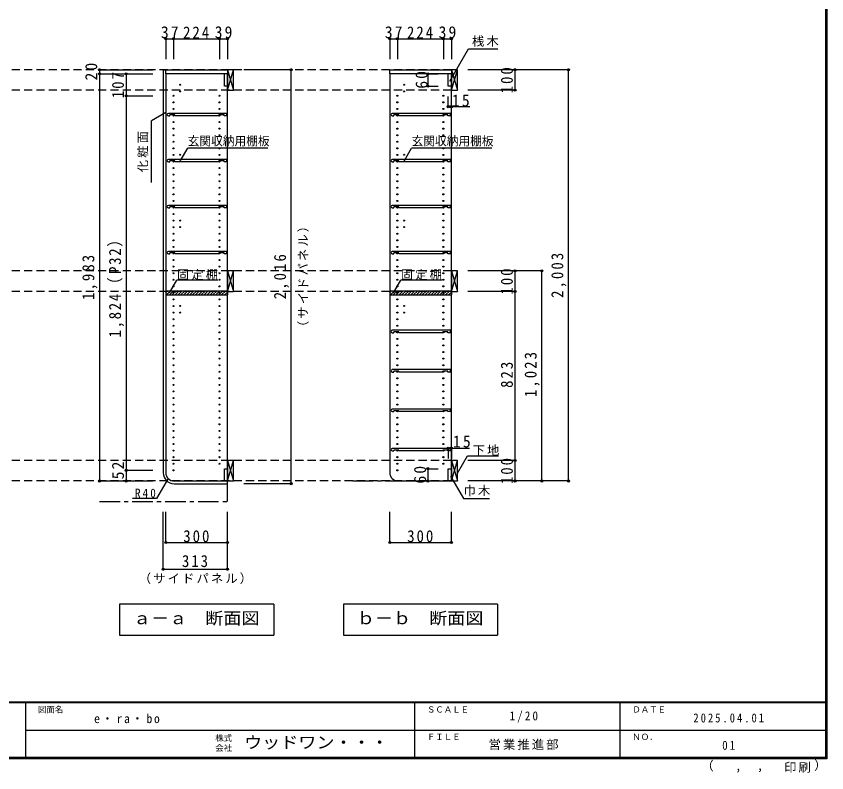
# Model space of a CAD drawing. Units: millimetres at full size, sheet at 1:20. Extents: x -3922 to 3878, y -2932 to 2722.
# Drawn here: x -68 to 3878, y -2932 to 752 of the extents above; entities that cross this region are included whole.
import ezdxf
from ezdxf.enums import TextEntityAlignment as Align

# ---------------------------------------------------------------- set-up
doc = ezdxf.new("R2010")
doc.units = ezdxf.units.MM
doc.header["$LTSCALE"] = 20
doc.header["$PDMODE"] = 32
doc.header["$PDSIZE"] = 10
doc.linetypes.add('CHAIN1', pattern=[8, 5, -1, 1, -1])
doc.linetypes.add('DASHED2', pattern=[3, 2, -1])
for name, color, linetype in [('0-2_本体', 2, 'Continuous'), ('0-3_固定棚', 3, 'Continuous'), ('0-4_可動棚', 3, 'Continuous'), ('0-5', 4, 'Continuous'), ('0-7_桟木・巾木', 2, 'Continuous'), ('0-8_引き出し', 7, 'Continuous'), ('0-A_文字', 7, 'Continuous'), ('0-B_寸法', 4, 'Continuous'), ('0-C_ハッチ', 4, 'Continuous'), ('F-1_枠', 6, 'Continuous'), ('F-A_文字', 7, 'Continuous')]:
    doc.layers.add(name, color=color, linetype=linetype)
doc.styles.add('ＭＳ ゴシック', font='')
doc.styles.get('ＭＳ ゴシック').set_extended_font_data('MS Gothic')

# ---------------------------------------------------------------- blocks, each defined once
blk = doc.blocks.new('玄関収納用棚')
at = {"layer": '0-4_可動棚', "color": 2}
for p, q in [((132.93, 8.05), (-149.57, 8.05)), ((-142.57, -3.95), (-142.57, 0.35)), ((-117.57, 0.35), (-142.57, 0.35)), ((-117.57, -3.95), (-117.57, 0.35)), ((96.43, -3.95), (96.43, 0.35)), ((134.43, -2.45), (134.43, 6.55)), ((-149.57, -3.95), (-142.57, -3.95)), ((96.43, -3.95), (-117.57, -3.95)), ((132.93, -3.95), (121.43, -3.95))]:
    blk.add_line(p, q, dxfattribs=at)
blk.add_lwpolyline([(121.43, -3.95), (121.43, 0.35), (96.43, 0.35)], dxfattribs=at)
for centre, radius, start, end in [((-149.57, 2.05), 6, 90, 180), ((-149.57, 2.05), 6, 180, 270), ((132.93, 6.55), 1.5, 0, 90), ((132.93, -2.45), 1.5, 270, 0)]:
    blk.add_arc(centre, radius, start, end, dxfattribs=at)

msp = doc.modelspace()

# ---------------------------------------------------------------- linework, layer by layer
at = {"layer": '0-2_本体'}
for p, q in [((647.47, 491.73), (960.47, 491.73)), ((660.47, 471.73), (660.47, 491.73)), ((960.47, 491.73), (960.47, 471.73)), ((1750.47, 471.73), (1750.47, 491.73)), ((960.47, 471.73), (660.47, 471.73)), ((2050.47, 471.73), (1750.47, 471.73))]:
    msp.add_line(p, q, dxfattribs=at)
msp.add_lwpolyline([(1750.47, 491.73), (2050.47, 491.73), (2050.47, 471.73)], dxfattribs=at)
at = {"layer": '0-3_固定棚', "color": 2}
for p, q in [((660.47, -585.27), (660.47, -605.27)), ((660.47, -585.27), (960.47, -585.27)), ((960.47, -585.27), (960.47, -605.27)), ((1750.47, -585.27), (1750.47, -605.27)), ((1750.47, -585.27), (2050.47, -585.27)), ((2050.47, -585.27), (2050.47, -605.27)), ((660.47, -605.27), (960.47, -605.27)), ((1750.47, -605.27), (2050.47, -605.27))]:
    msp.add_line(p, q, dxfattribs=at)
at = {"layer": '0-5', "color": 2}
for p, q in [((647.47, 491.73), (647.47, -1471.27)), ((700.47, -1524.27), (960.47, -1524.27)), ((960.47, -1524.27), (960.47, -1511.27))]:
    msp.add_line(p, q, dxfattribs=at)
at = {"layer": '0-5', "color": 3}
for p, q in [((960.47, 471.73), (660.47, 471.73)), ((660.47, 471.73), (660.47, -1471.27)), ((960.47, -1511.27), (960.47, 471.73)), ((1750.47, 471.73), (1750.47, -1471.27)), ((700.47, -1511.27), (960.47, -1511.27)), ((1790.47, -1511.27), (2050.47, -1511.27))]:
    msp.add_line(p, q, dxfattribs=at)
msp.add_lwpolyline([(2050.47, -1511.27), (2050.47, 471.73), (1750.47, 471.73)], dxfattribs=at)
at = {"layer": '0-5'}
for centre in [(730.47, 418.23), (1820.47, 418.23), (697.47, 364.73), (730.47, 386.23), (921.47, 364.73), (1787.47, 364.73), (1820.47, 386.23), (2011.47, 364.73), (697.47, 332.73), (921.47, 332.73), (1787.47, 332.73), (2011.47, 332.73), (697.47, 300.73), (921.47, 300.73), (1787.47, 300.73), (2011.47, 300.73), (697.47, 268.73), (697.47, 236.73), (921.47, 268.73), (921.47, 236.73), (1787.47, 268.73), (1787.47, 236.73), (2011.47, 268.73), (2011.47, 236.73), (697.47, 204.73), (921.47, 204.73), (1787.47, 204.73), (2011.47, 204.73), (697.47, 172.73), (921.47, 172.73), (1787.47, 172.73), (2011.47, 172.73), (697.47, 140.73), (921.47, 140.73), (1787.47, 140.73), (2011.47, 140.73), (697.47, 108.73), (697.47, 76.73), (730.47, 77.23), (921.47, 108.73), (921.47, 76.73), (1787.47, 108.73), (1787.47, 76.73), (1820.47, 77.23), (2011.47, 108.73), (2011.47, 76.73), (697.47, 44.73), (730.47, 45.23), (921.47, 44.73), (1787.47, 44.73), (1820.47, 45.23), (2011.47, 44.73), (697.47, 12.73), (921.47, 12.73), (1787.47, 12.73), (2011.47, 12.73), (697.47, -19.27), (921.47, -19.27), (1787.47, -19.27), (2011.47, -19.27), (697.47, -51.27), (921.47, -51.27), (1787.47, -51.27), (2011.47, -51.27), (697.47, -83.27), (697.47, -115.27), (921.47, -83.27), (921.47, -115.27), (1787.47, -83.27), (1787.47, -115.27), (2011.47, -83.27), (2011.47, -115.27), (697.47, -147.27), (921.47, -147.27), (1787.47, -147.27), (2011.47, -147.27), (697.47, -179.27), (921.47, -179.27), (1787.47, -179.27), (2011.47, -179.27), (697.47, -211.27), (921.47, -211.27), (1787.47, -211.27), (2011.47, -211.27), (697.47, -243.27), (697.47, -275.27), (730.47, -242.77), (730.47, -274.77), (921.47, -243.27), (921.47, -275.27), (1787.47, -243.27), (1787.47, -275.27), (1820.47, -242.77), (1820.47, -274.77), (2011.47, -243.27), (2011.47, -275.27), (697.47, -307.27), (921.47, -307.27), (1787.47, -307.27), (2011.47, -307.27), (697.47, -339.27), (921.47, -339.27), (1787.47, -339.27), (2011.47, -339.27), (697.47, -371.27), (921.47, -371.27), (1787.47, -371.27), (2011.47, -371.27), (697.47, -403.27), (697.47, -435.27), (921.47, -403.27), (921.47, -435.27), (1787.47, -403.27), (1787.47, -435.27), (2011.47, -403.27), (2011.47, -435.27), (697.47, -467.27), (921.47, -467.27), (1787.47, -467.27), (2011.47, -467.27), (697.47, -499.27), (921.47, -499.27), (1787.47, -499.27), (2011.47, -499.27), (697.47, -531.27), (921.47, -531.27), (1787.47, -531.27), (2011.47, -531.27), (697.47, -563.27), (921.47, -563.27), (1787.47, -563.27), (2011.47, -563.27), (697.47, -595.27), (697.47, -627.27), (921.47, -595.27), (921.47, -627.27), (1787.47, -595.27), (1787.47, -627.27), (2011.47, -595.27), (2011.47, -627.27), (697.47, -659.27), (730.47, -658.77), (921.47, -659.27), (1787.47, -659.27), (1820.47, -658.77), (2011.47, -659.27), (697.47, -691.27), (730.47, -690.77), (921.47, -691.27), (1787.47, -691.27), (1820.47, -690.77), (2011.47, -691.27), (697.47, -723.27), (921.47, -723.27), (1787.47, -723.27), (2011.47, -723.27), (697.47, -755.27), (697.47, -787.27), (921.47, -755.27), (921.47, -787.27), (1787.47, -755.27), (1787.47, -787.27), (2011.47, -755.27), (2011.47, -787.27), (697.47, -819.27), (921.47, -819.27), (1787.47, -819.27), (2011.47, -819.27), (697.47, -851.27), (921.47, -851.27), (1787.47, -851.27), (2011.47, -851.27), (697.47, -883.27), (921.47, -883.27), (1787.47, -883.27), (2011.47, -883.27), (697.47, -915.27), (697.47, -947.27), (921.47, -915.27), (921.47, -947.27), (1787.47, -915.27), (1787.47, -947.27), (2011.47, -915.27), (2011.47, -947.27), (697.47, -979.27), (921.47, -979.27), (1787.47, -979.27), (2011.47, -979.27), (697.47, -1011.27), (921.47, -1011.27), (1787.47, -1011.27), (2011.47, -1011.27), (697.47, -1043.27), (921.47, -1043.27), (1787.47, -1043.27), (2011.47, -1043.27), (697.47, -1075.27), (697.47, -1107.27), (921.47, -1075.27), (921.47, -1107.27), (1787.47, -1075.27), (1787.47, -1107.27), (2011.47, -1075.27), (2011.47, -1107.27), (697.47, -1139.27), (921.47, -1139.27), (1787.47, -1139.27), (2011.47, -1139.27), (697.47, -1171.27), (921.47, -1171.27), (1787.47, -1171.27), (2011.47, -1171.27), (697.47, -1203.27), (921.47, -1203.27), (1787.47, -1203.27), (2011.47, -1203.27), (697.47, -1235.27), (921.47, -1235.27), (1787.47, -1235.27), (2011.47, -1235.27), (697.47, -1267.27), (697.47, -1299.27), (921.47, -1267.27), (921.47, -1299.27), (1787.47, -1267.27), (1787.47, -1299.27), (2011.47, -1267.27), (2011.47, -1299.27), (697.47, -1331.27), (921.47, -1331.27), (1787.47, -1331.27), (2011.47, -1331.27), (697.47, -1363.27), (921.47, -1363.27), (1787.47, -1363.27), (2011.47, -1363.27), (697.47, -1395.27), (921.47, -1395.27), (1787.47, -1395.27), (2011.47, -1395.27), (697.47, -1427.27), (697.47, -1459.27), (921.47, -1427.27), (1787.47, -1427.27), (1787.47, -1459.27), (2011.47, -1427.27)]:
    msp.add_circle(centre, 2.5, dxfattribs=at)
at = {"layer": '0-5', "color": 2}
msp.add_arc((700.47, -1471.27), 53, 180, 270, dxfattribs=at)
at = {"layer": '0-5', "color": 3}
for centre in [(700.47, -1471.27), (1790.47, -1471.27)]:
    msp.add_arc(centre, 40, 180, 270, dxfattribs=at)
at = {"layer": '0-7_桟木・巾木'}
for p, q in [((960.47, 471.73), (945.47, 471.73)), ((945.47, 411.73), (945.47, 471.73)), ((960.47, 471.73), (960.47, 430.73)), ((2035.47, 411.73), (2035.47, 471.73)), ((2050.47, 471.73), (2035.47, 471.73)), ((2050.47, 471.73), (2050.47, 430.73)), ((2038.97, 411.73), (2035.47, 411.73)), ((2050.47, 411.73), (2038.97, 411.73)), ((945.47, -1451.27), (960.47, -1451.27)), ((960.47, -1451.27), (960.47, -1511.27)), ((2035.47, -1511.27), (2035.47, -1451.27)), ((2050.47, -1511.27), (2035.47, -1511.27))]:
    msp.add_line(p, q, dxfattribs=at)
for points in [[(960.47, 411.73), (948.97, 411.73), (945.47, 411.73)], [(960.47, -1511.27), (945.47, -1511.27), (945.47, -1451.27)], [(2035.47, -1451.27), (2050.47, -1451.27), (2050.47, -1511.27)]]:
    msp.add_lwpolyline(points, dxfattribs=at)
at = {"layer": '0-8_引き出し', "color": 3}
for p, q in [((960.47, 491.73), (960.47, 391.73)), ((990.47, 491.73), (960.47, 491.73)), ((990.47, 391.73), (990.47, 491.73)), ((960.47, 391.73), (990.47, 391.73)), ((960.47, -1411.27), (960.47, -1511.27)), ((990.47, -1411.27), (960.47, -1411.27)), ((990.47, -1511.27), (990.47, -1411.27)), ((960.47, -1511.27), (990.47, -1511.27))]:
    msp.add_line(p, q, dxfattribs=at)
at = {"layer": '0-8_引き出し'}
for p, q in [((960.47, 391.73), (990.47, 491.73)), ((960.47, 491.73), (990.47, 391.73)), ((2050.47, 491.73), (2080.47, 391.73)), ((2050.47, 391.73), (2080.47, 491.73)), ((960.47, -488.27), (990.47, -588.27)), ((960.47, -588.27), (990.47, -488.27)), ((2050.47, -488.27), (2080.47, -588.27)), ((2050.47, -588.27), (2080.47, -488.27)), ((960.47, -1511.27), (990.47, -1411.27)), ((960.47, -1411.27), (990.47, -1511.27)), ((2050.47, -1411.27), (2080.47, -1511.27)), ((2050.47, -1511.27), (2080.47, -1411.27))]:
    msp.add_line(p, q, dxfattribs=at)
at = {"layer": '0-8_引き出し', "color": 3}
for points in [[(2080.47, 391.73), (2080.47, 491.73), (2050.47, 491.73), (2050.47, 391.73)], [(990.47, -588.27), (990.47, -488.27), (960.47, -488.27), (960.47, -588.27)], [(2080.47, -588.27), (2080.47, -488.27), (2050.47, -488.27), (2050.47, -588.27)], [(2080.47, -1511.27), (2080.47, -1411.27), (2050.47, -1411.27), (2050.47, -1511.27)]]:
    msp.add_lwpolyline(points, close=True, dxfattribs=at)
at = {"layer": '0-A_文字'}
for p, q in [((2043.8, 436.27), (2134.67, 593.67)), ((2134.67, 593.67), (2276.9, 593.67)), ((660.47, 282.66), (590.47, 242.25)), ((590.47, -57.75), (590.47, 242.25)), ((731.97, 48.93), (766.98, 109.59)), ((1156.98, 109.59), (766.98, 109.59)), ((1821.97, 48.93), (1856.98, 109.59)), ((2246.98, 109.59), (1856.98, 109.59)), ((679.02, -594.33), (714.04, -533.68)), ((914.04, -533.68), (714.04, -533.68)), ((1769.02, -594.33), (1804.04, -533.68)), ((2004.04, -533.68), (1804.04, -533.68)), ((2080.47, -1472.95), (2129.24, -1388.48)), ((2129.24, -1388.48), (2279.77, -1388.48)), ((671.62, -1498.98), (614.98, -1597.08)), ((2046.66, -1487.54), (2109.91, -1597.08)), ((614.98, -1597.08), (497.92, -1597.08)), ((2109.91, -1597.08), (2235.93, -1597.08)), ((1185.47, -2111.27), (1185.47, -2261.27)), ((1525.47, -2111.27), (1525.47, -2261.27)), ((2275.47, -2111.27), (1525.47, -2111.27)), ((2275.47, -2111.27), (2275.47, -2261.27)), ((435.47, -2261.27), (1185.47, -2261.27)), ((1525.47, -2261.27), (2275.47, -2261.27))]:
    msp.add_line(p, q, dxfattribs=at)
at = {"layer": '0-A_文字', "linetype": 'CHAIN1'}
for p, q in [((960.47, -1611.27), (960.47, -1511.27)), ((1570.47, -1511.27), (2050.47, -1511.27)), ((337.47, -1611.27), (960.47, -1611.27))]:
    msp.add_line(p, q, dxfattribs=at)
at = {"layer": '0-A_文字'}
msp.add_lwpolyline([(1185.47, -2111.27), (435.47, -2111.27), (435.47, -2261.27)], dxfattribs=at)
at = {"layer": '0-B_寸法'}
for p, q in [((660.47, 642.73), (960.47, 642.73)), ((660.47, 642.73), (660.47, 542.73)), ((697.47, 642.73), (697.47, 542.73)), ((921.47, 642.73), (921.47, 542.73)), ((960.47, 642.73), (960.47, 542.73)), ((1750.47, 642.73), (1750.47, 542.73)), ((1750.47, 642.73), (2050.47, 642.73)), ((1787.47, 642.73), (1787.47, 542.73)), ((2011.47, 642.73), (2011.47, 542.73)), ((2050.47, 642.73), (2050.47, 542.73)), ((337.47, 491.73), (337.47, 471.73)), ((337.47, 491.73), (597.47, 491.73)), ((1270.47, 491.73), (1040.47, 491.73)), ((1270.47, -1524.27), (1270.47, 491.73)), ((2360.47, 491.73), (2130.47, 491.73)), ((2620.47, 491.73), (2130.47, 491.73)), ((2360.47, 391.73), (2360.47, 491.73)), ((2620.47, -1511.27), (2620.47, 491.73)), ((337.47, 471.73), (597.47, 471.73)), ((337.47, 471.73), (337.47, -1511.27)), ((467.47, 471.73), (597.47, 471.73)), ((467.47, 471.73), (467.47, 364.73)), ((1935.47, 471.73), (1935.47, 411.73)), ((1935.47, 471.73), (1985.47, 471.73)), ((1935.47, 411.73), (1985.47, 411.73)), ((467.47, 364.73), (597.47, 364.73)), ((467.47, 364.73), (467.47, -1459.27)), ((2035.47, 311.73), (2035.47, 361.73)), ((2050.47, 311.73), (2050.47, 361.73)), ((2360.47, 391.73), (2130.47, 391.73)), ((2035.47, 311.73), (2140.81, 311.73)), ((2360.47, -488.27), (2130.47, -488.27)), ((2490.47, -488.27), (2360.47, -488.27)), ((2360.47, -588.27), (2360.47, -488.27)), ((2490.47, -1511.27), (2490.47, -488.27)), ((2360.47, -588.27), (2130.47, -588.27)), ((2360.47, -1411.27), (2360.47, -588.27)), ((2035.47, -1351.27), (2035.47, -1401.27)), ((2035.47, -1351.27), (2138.93, -1351.27)), ((2050.47, -1351.27), (2050.47, -1401.27)), ((2360.47, -1411.27), (2130.47, -1411.27)), ((2360.47, -1511.27), (2360.47, -1411.27)), ((467.47, -1459.27), (597.47, -1459.27)), ((467.47, -1459.27), (467.47, -1511.27)), ((1935.47, -1451.27), (1935.47, -1511.27)), ((1935.47, -1451.27), (1985.47, -1451.27)), ((337.47, -1511.27), (597.47, -1511.27)), ((467.47, -1511.27), (597.47, -1511.27)), ((1270.47, -1524.27), (1040.47, -1524.27)), ((1935.47, -1511.27), (1985.47, -1511.27)), ((2360.47, -1511.27), (2130.47, -1511.27)), ((2620.47, -1511.27), (2130.47, -1511.27)), ((2490.47, -1511.27), (2360.47, -1511.27)), ((647.47, -1941.27), (647.47, -1661.27)), ((660.47, -1811.27), (660.47, -1661.27)), ((960.47, -1811.27), (960.47, -1661.27)), ((1750.47, -1811.27), (1750.47, -1661.27)), ((2050.47, -1811.27), (2050.47, -1661.27)), ((660.47, -1811.27), (960.47, -1811.27)), ((960.47, -1941.27), (960.47, -1811.27)), ((1750.47, -1811.27), (2050.47, -1811.27)), ((647.47, -1941.27), (960.47, -1941.27))]:
    msp.add_line(p, q, dxfattribs=at)
at = {"layer": '0-B_寸法', "linetype": 'DASHED2'}
for p, q in [((2050.47, 491.73), (-2281.53, 491.73)), ((2050.47, 391.73), (-2281.53, 391.73)), ((2050.47, -488.27), (-2281.53, -488.27)), ((2050.47, -588.27), (-2281.53, -588.27)), ((2050.47, -1411.27), (-2281.53, -1411.27)), ((2050.47, -1511.27), (-2281.53, -1511.27))]:
    msp.add_line(p, q, dxfattribs=at)
at = {"layer": '0-B_寸法', "color": 7}
for p in [(660.47, 642.73), (697.47, 642.73), (921.47, 642.73), (960.47, 642.73), (1750.47, 642.73), (1787.47, 642.73), (2011.47, 642.73), (2050.47, 642.73), (337.47, 491.73), (337.47, 471.73), (467.47, 471.73), (1270.47, 491.73), (1935.47, 471.73), (2360.47, 491.73), (2620.47, 491.73), (1935.47, 411.73), (2360.47, 391.73), (467.47, 364.73), (2035.47, 311.73), (2050.47, 311.73), (2360.47, -488.27), (2490.47, -488.27), (2360.47, -588.27), (2035.47, -1351.27), (2050.47, -1351.27), (2360.47, -1411.27), (467.47, -1459.27), (1935.47, -1451.27), (337.47, -1511.27), (467.47, -1511.27), (1270.47, -1524.27), (1935.47, -1511.27), (2360.47, -1511.27), (2490.47, -1511.27), (2620.47, -1511.27), (660.47, -1811.27), (960.47, -1811.27), (1750.47, -1811.27), (2050.47, -1811.27), (647.47, -1941.27), (960.47, -1941.27)]:
    msp.add_point(p, dxfattribs=at)
at = {"layer": '0-C_ハッチ'}
for p, q in [((660.47, -594.22), (669.42, -585.27)), ((663.56, -605.27), (683.56, -585.27)), ((677.7, -605.27), (697.7, -585.27)), ((691.84, -605.27), (711.84, -585.27)), ((705.99, -605.27), (725.99, -585.27)), ((720.13, -605.27), (740.13, -585.27)), ((734.27, -605.27), (754.27, -585.27)), ((748.41, -605.27), (768.41, -585.27)), ((762.55, -605.27), (782.55, -585.27)), ((776.7, -605.27), (796.7, -585.27)), ((790.84, -605.27), (810.84, -585.27)), ((804.98, -605.27), (824.98, -585.27)), ((819.12, -605.27), (839.12, -585.27)), ((833.26, -605.27), (853.26, -585.27)), ((847.41, -605.27), (867.41, -585.27)), ((861.55, -605.27), (881.55, -585.27)), ((875.69, -605.27), (895.69, -585.27)), ((889.83, -605.27), (909.83, -585.27)), ((903.97, -605.27), (923.97, -585.27)), ((918.12, -605.27), (938.12, -585.27)), ((932.26, -605.27), (952.26, -585.27)), ((946.4, -605.27), (960.47, -591.2)), ((1750.47, -594.22), (1759.42, -585.27)), ((1753.56, -605.27), (1773.56, -585.27)), ((1767.7, -605.27), (1787.7, -585.27)), ((1781.84, -605.27), (1801.84, -585.27)), ((1795.99, -605.27), (1815.99, -585.27)), ((1810.13, -605.27), (1830.13, -585.27)), ((1824.27, -605.27), (1844.27, -585.27)), ((1838.41, -605.27), (1858.41, -585.27)), ((1852.55, -605.27), (1872.55, -585.27)), ((1866.7, -605.27), (1886.7, -585.27)), ((1880.84, -605.27), (1900.84, -585.27)), ((1894.98, -605.27), (1914.98, -585.27)), ((1909.12, -605.27), (1929.12, -585.27)), ((1923.26, -605.27), (1943.26, -585.27)), ((1937.41, -605.27), (1957.41, -585.27)), ((1951.55, -605.27), (1971.55, -585.27)), ((1965.69, -605.27), (1985.69, -585.27)), ((1979.83, -605.27), (1999.83, -585.27)), ((1993.97, -605.27), (2013.97, -585.27)), ((2008.12, -605.27), (2028.12, -585.27)), ((2022.26, -605.27), (2042.26, -585.27)), ((2036.4, -605.27), (2050.47, -591.2))]:
    msp.add_line(p, q, dxfattribs=at)
at = {"layer": 'F-1_枠'}
for p, q in [((3871.3, 2722.29), (3871.3, -2864.37)), ((3874.63, 2722.29), (3874.63, -2864.37)), ((3877.97, 2722.29), (3877.97, -2864.37)), ((3877.97, -2587.71), (-3922.03, -2587.71)), ((3877.97, -2591.04), (-3922.03, -2591.04)), ((-22.03, -2591.04), (-22.03, -2857.71)), ((1871.3, -2591.04), (1871.3, -2857.71)), ((2871.3, -2591.04), (2871.3, -2857.71)), ((-22.03, -2724.37), (3871.3, -2724.38)), ((3877.97, -2857.71), (-3922.03, -2857.71)), ((3877.97, -2861.04), (-3922.03, -2861.04)), ((3877.97, -2864.37), (-3922.03, -2864.37))]:
    msp.add_line(p, q, dxfattribs=at)

# ---------------------------------------------------------------- block references
at = {"layer": '0-4_可動棚'}
for p in [(822.54, 270.88), (1912.54, 270.88), (822.54, 46.88), (1912.54, 46.88), (822.54, -177.12), (1912.54, -177.12), (822.54, -401.12), (1912.54, -401.12), (1912.54, -785.12), (1912.54, -977.12), (1912.54, -1169.12), (1912.54, -1361.12)]:
    msp.add_blockref('玄関収納用棚', p, dxfattribs=at)

# ---------------------------------------------------------------- texts
at = {"layer": '0-A_文字', "style": 'ＭＳ ゴシック'}
for s, height, width, p in [('玄関収納用棚板', 43.99, 0.95, (766.98, 109.59)), ('玄関収納用棚板', 43.99, 0.95, (1856.98, 109.59)), ('ａ－ａ\u3000断面図', 58.65, 1.1, (500.47, -2226.27)), ('ｂ－ｂ\u3000断面図', 58.65, 1.1, (1590.47, -2226.27))]:
    msp.add_text(s, height=height, dxfattribs=dict(at, width=width)).set_placement(p, align=Align.BOTTOM_LEFT)
at = {"layer": '0-A_文字', "char_height": 43.99, "attachment_point": 7, "style": 'ＭＳ ゴシック'}
for s, insert in [('\\T1.17;桟木', (2150.88, 603.88)), ('\\T1.17;固定棚', (714.04, -533.68)), ('\\T1.17;固定棚', (1804.04, -533.68)), ('\\T1.17;下地', (2153.74, -1388.48)), ('\\T1.17;巾木', (2109.91, -1585.14)), ('\\T1.38;\\W0.9;R40', (510.47, -1592.95))]:
    msp.add_mtext(s, dxfattribs=dict(at, insert=insert))
at = {"layer": '0-A_文字', "insert": (575.47, -7.75), "char_height": 43.99, "attachment_point": 7, "rotation": 90, "style": 'ＭＳ ゴシック'}
msp.add_mtext('\\T1.17;化粧面', dxfattribs=at)
at = {"layer": '0-B_寸法', "color": 7, "attachment_point": 7, "style": 'ＭＳ ゴシック'}
for s, insert, char_height in [('\\T1.27;\\W0.95;37', (636.47, 643.94), 58.65), ('\\T1.27;\\W0.9;224', (744.47, 643.94), 58.65), ('\\T1.27;\\W0.95;39', (898.47, 643.94), 58.65), ('\\T1.27;\\W0.95;37', (1726.47, 643.94), 58.65), ('\\T1.27;\\W0.9;224', (1834.47, 643.94), 58.65), ('\\T1.27;\\W0.95;39', (1988.47, 643.94), 58.65), ('\\T1.27;\\W0.95;15', (2053.36, 311.73), 58.65), ('\\T1.27;\\W0.95;15', (2058.38, -1348.8), 58.65), ('\\T1.27;\\W0.9;300', (745.47, -1810.06), 58.65), ('\\T1.27;\\W0.9;300', (1835.47, -1810.06), 58.65), ('\\T1.27;\\W0.9;313', (738.97, -1931.27), 58.65), ('\\T1.17;（サイドパネル）', (528.97, -2013.33), 43.99)]:
    msp.add_mtext(s, dxfattribs=dict(at, insert=insert, char_height=char_height))
at = {"layer": '0-B_寸法', "color": 7, "attachment_point": 7, "rotation": 90, "style": 'ＭＳ ゴシック'}
for s, insert, char_height in [('\\T1.27;\\W0.95;20', (327.47, 439.23), 58.65), ('\\T1.27;\\W0.9;107', (457.47, 353.23), 58.65), ('\\T1.27;\\W0.95;60', (1935.47, 399.23), 58.65), ('\\T1.27;\\W0.9;100', (2350.47, 376.73), 58.65), ('\\T1.17;（サイドパネル）', (1356.7, -791.27), 43.99), ('\\T1.23;\\W0.9;1,824（P32）', (457.47, -812.27), 58.65), ('\\T1.28;\\W0.9;1,983', (327.47, -629.77), 58.65), ('\\T1.28;\\W0.9;2,016', (1260.47, -626.27), 58.65), ('\\T1.28;\\W0.9;2,003', (2610.47, -619.77), 58.65), ('\\T1.27;\\W0.9;100', (2350.47, -603.27), 58.65), ('\\T1.28;\\W0.9;1,023', (2480.47, -1102.77), 58.65), ('\\T1.27;\\W0.9;823', (2350.47, -1057.77), 58.65), ('\\T1.27;\\W0.9;100', (2350.47, -1526.27), 58.65), ('\\T1.27;\\W0.95;52', (457.47, -1503), 58.65), ('\\T1.27;\\W0.95;60', (1927.86, -1523.77), 58.65)]:
    msp.add_mtext(s, dxfattribs=dict(at, insert=insert, char_height=char_height))
at = {"layer": 'F-A_文字', "style": 'ＭＳ ゴシック'}
for s, height, p in [('図面名', 29.33, (37.97, -2647.71)), ('ＳＣＡＬＥ', 29.33, (1931.3, -2647.71)), ('ＤＡＴＥ', 29.33, (2931.3, -2647.71)), ('株式', 29.33, (901.3, -2787.04)), ('ＦＩＬＥ', 29.33, (1931.3, -2781.04)), ('ＮＯ．', 29.33, (2931.3, -2781.04)), ('会社', 29.33, (901.3, -2835.04)), ('（', 43.99, (3267.32, -2933.25)), ('）', 43.99, (3816.9, -2930.46)), (',', 43.99, (3432.15, -2933.25)), (',', 43.99, (3538.1, -2931.39))]:
    msp.add_text(s, height=height, dxfattribs=at).set_placement(p, align=Align.BOTTOM_LEFT)
at = {"layer": 'F-A_文字', "style": 'ＭＳ ゴシック', "width": 1.1}
msp.add_text('ウッドワン・・・', height=58.65, dxfattribs=at).set_placement((1041.3, -2831.04), align=Align.BOTTOM_LEFT)
at = {"layer": 'F-A_文字', "char_height": 43.99, "attachment_point": 7, "style": 'ＭＳ ゴシック'}
for s, insert in [('\\T1.38;\\W0.9;1/20', (2333.8, -2687.71)), ('\\T1.39;\\W0.85;2025.04.01', (3228.8, -2687.71)), ('\\T1.28;\\W0.95;e・ra・bo', (311.3, -2691.04)), ('\\T1.17;営業推進部', (2231.3, -2821.04)), ('\\T1.36;\\W0.9;01', (3368.8, -2821.04)), ('\\T1.17;印刷', (3670.07, -2932.32))]:
    msp.add_mtext(s, dxfattribs=dict(at, insert=insert))

doc.saveas('drawing.dxf')
